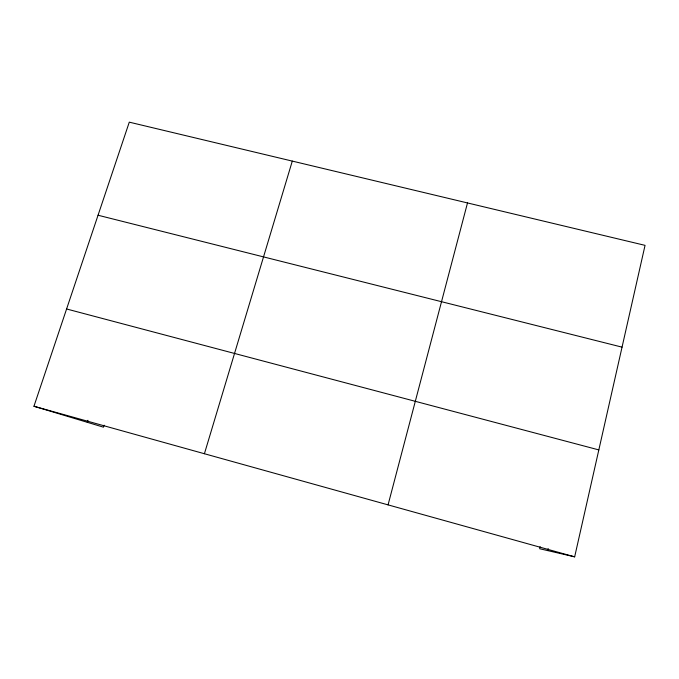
<?xml version="1.0" encoding="UTF-8"?>
<svg xmlns="http://www.w3.org/2000/svg" width="679" height="679" viewBox="0 0 679 679"><rect width="100%" height="100%" fill="white"/><g stroke="black" fill="none" stroke-linecap="round" stroke-linejoin="round"><path stroke-width="1.02" d="M540.144 546.68L539.669 548.742L574.663 556.839L645.05 245.357L129.282 122.161L33.95 406.263L103.471 427.176L104.108 425.198M547.724 550.601L548.191 548.564M388.065 504.879L467.5 202.945M204.413 453.733L292.301 161.093M87.311 422.313L87.956 420.301M98.048 215.235L622.049 347.147M66.593 308.979L598.827 449.914M33.95 406.263L574.663 556.839"/></g></svg>
